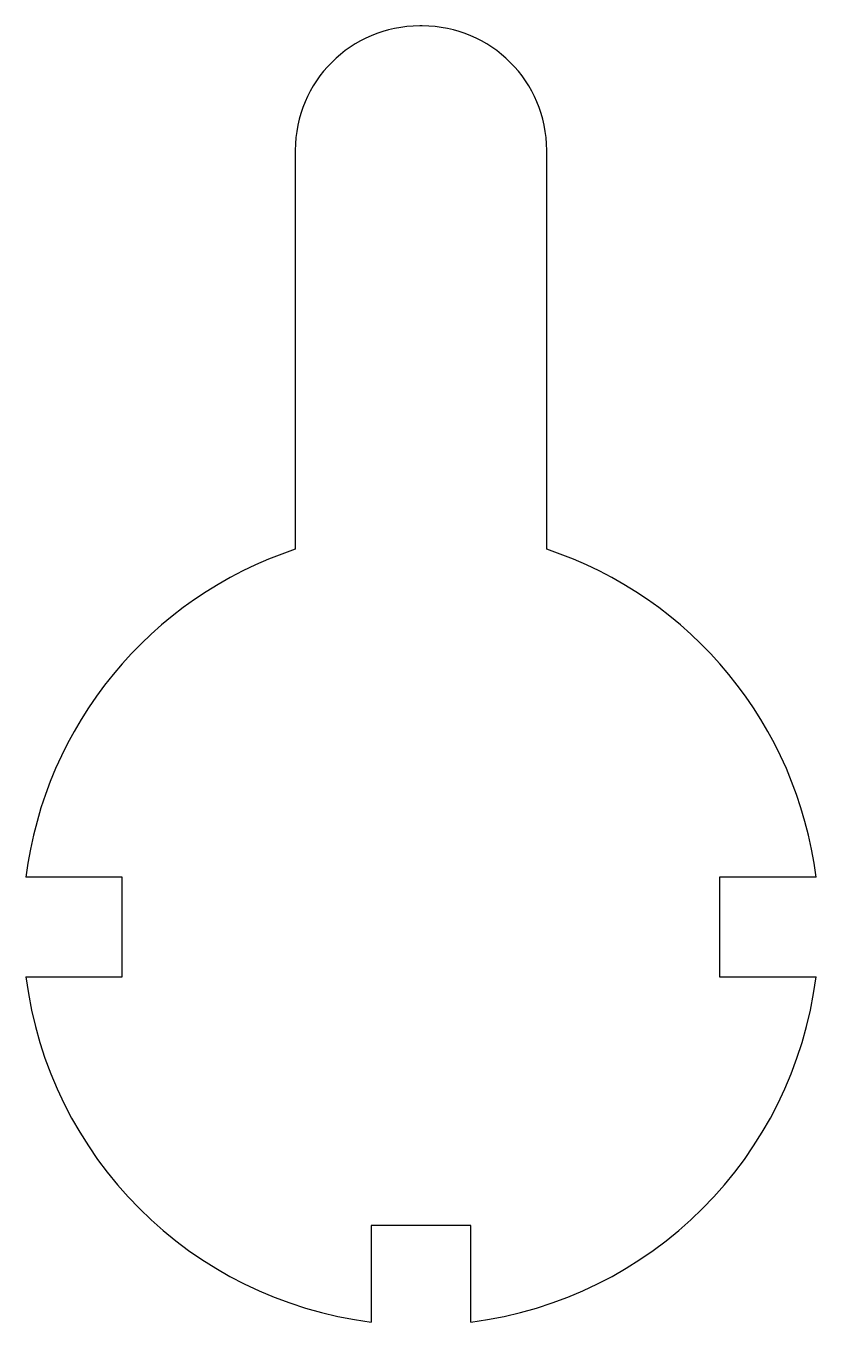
# Model space of a CAD drawing. Header units: millimetres. Extents: x 280 to 295.9, y 271.1 to 297.2.
import ezdxf

# ---------------------------------------------------------------- set-up
doc = ezdxf.new("R2010")
doc.units = ezdxf.units.MM
doc.layers.add('Default', color=7, linetype='Continuous')
doc.layers.add('TAMPA_FRONTAL', color=7, linetype='Continuous')

# ---------------------------------------------------------------- blocks, each defined once
blk = doc.blocks.new('SE')
at = {"layer": 'TAMPA_FRONTAL', "color": 7, "linetype": 'Continuous'}
for p, q in [((287.949, 297.187), (287.896, 297.187)), ((285.396, 294.687), (285.396, 286.672)), ((290.449, 286.672), (290.449, 294.687)), ((281.922, 280.082), (279.985, 280.082)), ((281.922, 278.082), (281.922, 280.082)), ((293.922, 280.082), (293.922, 278.082)), ((295.86, 280.082), (293.922, 280.082)), ((279.985, 278.082), (281.922, 278.082)), ((293.922, 278.082), (295.86, 278.082)), ((286.922, 273.082), (286.922, 271.145)), ((288.922, 273.082), (286.922, 273.082)), ((288.922, 271.145), (288.922, 273.082))]:
    blk.add_line(p, q, dxfattribs=at)
for centre, radius, start, end in [((287.896, 294.687), 2.5, 90, 180), ((287.949, 294.687), 2.5, 0, 90), ((287.922, 279.082), 8, 108.4085, 172.8192), ((287.922, 279.082), 8, 7.1808, 71.5915), ((287.922, 279.082), 8, 187.1808, 262.8192), ((287.922, 279.082), 8, 277.1808, 352.8192)]:
    blk.add_arc(centre, radius, start, end, dxfattribs=at)

msp = doc.modelspace()

# ---------------------------------------------------------------- block references
at = {"layer": 'Default'}
msp.add_blockref('SE', (0, 0), dxfattribs=at)

doc.saveas('drawing.dxf')
